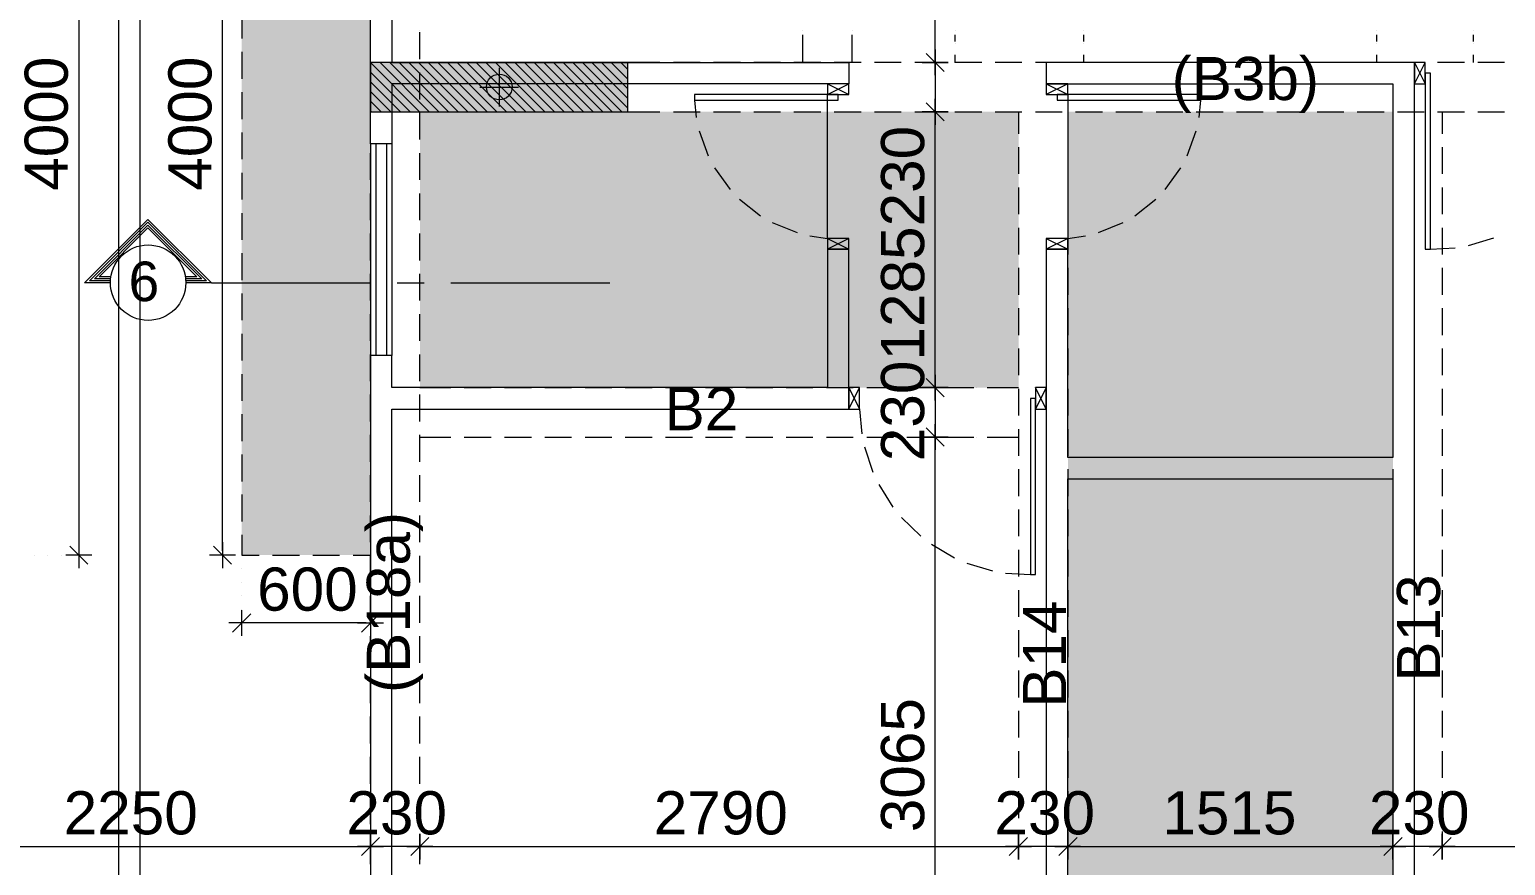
# Model space of a CAD drawing. Header units: millimetres. Extents: x -1303 to 98744, y -1303 to 90097.
# Drawn here: x 64120 to 70999, y 48592 to 52485 of the extents above; entities that cross this region are included whole.
import ezdxf

# ---------------------------------------------------------------- set-up
doc = ezdxf.new("R2010")
doc.units = ezdxf.units.MM
doc.layers.add('PDF_Geometry', color=7, linetype='Continuous')
doc.layers.add('PDF_Text', color=7, linetype='Continuous')
doc.layers.add('PDF_Solid Fills', color=192, linetype='Continuous', true_color=0xc2c0c0c0)
doc.styles.add('PDF ArialMT', font='arial.ttf')
doc.styles.get("Standard").update_dxf_attribs({"font": 'arial.ttf'})

msp = doc.modelspace()

# ---------------------------------------------------------------- linework, layer by layer
at = {"layer": 'PDF_Geometry', "color": 122, "lineweight": 0, "true_color": 0x00b88a}
for points in [[(68340.73921, 52371.97173), (68340.73921, 52352.50857), (68340.73921, 58257.11924), (68340.73921, 58237.65195)], [(68340.73921, 52332.19829), (68340.73921, 52102.00405)], [(68340.73921, 50857.10142), (68340.73921, 50837.63826), (68340.73921, 52082.54089), (68340.73921, 52062.2306)], [(68340.73921, 50817.32798), (68340.73921, 50587.13374)], [(68340.73921, 47542.16144), (68340.73921, 50567.67058), (68340.73921, 50547.36029)], [(63499.07747, 48679.58279), (63478.76718, 48679.58279), (65688.44342, 48679.58279), (65668.98026, 48679.58279)], [(65938.94794, 48679.58279), (65708.75783, 48679.58279)], [(65978.72552, 48679.58279), (65959.25823, 48679.58279), (68708.87808, 48679.58279), (68688.56367, 48679.58279)], [(68958.53548, 48679.58279), (68729.18423, 48679.58279)], [(68999.15605, 48679.58279), (68978.84163, 48679.58279), (70453.94264, 48679.58279), (70433.62822, 48679.58279)], [(70703.60003, 48679.58279), (70474.24879, 48679.58279)], [(70744.22059, 48679.58279), (70723.90618, 48679.58279), (73773.96121, 48679.58279), (73753.6468, 48679.58279)]]:
    msp.add_lwpolyline(points, dxfattribs=at)
at = {"layer": 'PDF_Geometry', "color": 222, "lineweight": 0, "true_color": 0xb8008a}
for points in [[(64349.60522, 54017.17497), (64349.60522, 50057.35146)], [(65019.02638, 50057.35146), (65019.02638, 54017.17497)], [(64307.2904, 50079.35598), (64391.92003, 49994.72635)], [(64349.60522, 50097.12903), (64349.60522, 49976.95331)], [(64976.71157, 50079.35598), (65061.34119, 49994.72635)], [(65019.02638, 50097.12903), (65019.02638, 49976.95331)], [(64409.69307, 50037.04117), (64289.51735, 50037.04117)], [(65079.11011, 50037.04117), (64958.93852, 50037.04117)], [(65151.0453, 49763.68913), (65066.41567, 49679.05951)], [(65108.73048, 49661.28646), (65108.73048, 49781.46218)], [(65666.44302, 49679.05951), (65751.07265, 49763.68913)], [(65708.75783, 49781.46218), (65708.75783, 49661.28646)], [(65168.81834, 49721.37432), (65048.64675, 49721.37432)], [(65688.44342, 49721.37432), (65129.04489, 49721.37432)], [(65648.66998, 49721.37432), (65768.84157, 49721.37432)]]:
    msp.add_lwpolyline(points, dxfattribs=at)
at = {"layer": 'PDF_Geometry', "color": 9, "lineweight": 0, "true_color": 0xc0c0c0}
for points in [[(64534.09614, 54037.48526), (64534.09614, 46692.48082)], [(64633.96158, 54037.48526), (64633.96158, 46692.48082)], [(70574.11009, 48162.49495), (70574.11009, 52332.19829), (68858.67418, 52332.19829), (68858.67418, 52232.33285), (70474.24879, 52232.33285), (70474.24879, 50492.35104), (68958.53548, 50492.35104), (68958.53548, 51462.20325)], [(70574.11009, 52332.19829), (70624.04488, 52232.33285)], [(70574.11009, 52232.33285), (70624.04488, 52332.19829)], [(67756.79479, 51523.98536), (67838.88305, 51512.13803), (67838.88305, 52182.40219), (67938.74848, 52232.33285)], [(67838.88305, 52232.33285), (67938.74848, 52182.40219)], [(68858.67418, 52232.33285), (68958.53548, 52182.40219), (68958.53548, 51512.13803), (69040.62788, 51523.98536)], [(68958.53548, 52232.33285), (68858.67418, 52182.40219)], [(67218.54954, 52157.0133), (67227.01251, 52074.92505)], [(69570.40603, 52074.92505), (69578.86899, 52157.0133)], [(67240.55407, 52013.99007), (67282.86888, 51896.35571)], [(69514.55378, 51896.35571), (69557.71158, 52013.99007)], [(65708.75783, 51952.21209), (65708.75783, 50967.11994), (65708.75783, 47292.50405), (66908.80428, 47292.50405), (66908.80428, 47392.36535), (65808.61914, 47392.36535), (65808.61914, 50717.46254), (67938.74848, 50717.46254), (67988.67914, 50817.32798)], [(65734.14672, 51952.21209), (65734.14672, 50967.11994)], [(65784.07738, 51952.21209), (65784.07738, 50967.11994)], [(65808.61914, 51952.21209), (65808.61914, 50967.11994)], [(67312.48925, 51841.34646), (67385.26743, 51740.63802)], [(69412.14698, 51740.63802), (69485.7764, 51841.34646)], [(67428.42936, 51694.93472), (67526.60055, 51617.92506)], [(69270.81384, 51617.92506), (69368.98917, 51694.93472)], [(67580.76269, 51586.61045), (67696.70693, 51539.21703)], [(69101.55459, 51539.21703), (69216.65584, 51586.61045)], [(67938.74848, 50717.46254), (67938.74848, 51462.20325), (67838.88305, 51462.20325), (67838.88305, 50817.32798), (65808.61914, 50817.32798), (65808.61914, 50967.11994), (65708.75783, 50967.11994)], [(67938.74848, 51512.13803), (67838.88305, 51462.20325)], [(67838.88305, 51512.13803), (67938.74848, 51462.20325)], [(68858.67418, 51512.13803), (68958.53548, 51462.20325), (68858.67418, 51462.20325), (68858.67418, 47392.36535), (68708.87808, 47392.36535), (68708.87808, 47292.50405), (68958.53548, 47292.50405), (69331.74883, 47292.50405), (69331.74883, 47392.36535), (68958.53548, 47392.36535), (68958.53548, 50392.4856), (70474.24879, 50392.4856), (70474.24879, 48162.49495), (70574.11009, 48162.49495), (70474.24879, 48112.5643)], [(68958.53548, 51512.13803), (68858.67418, 51462.20325)], [(70648.59078, 51462.20325), (70763.68376, 51468.9761)], [(70825.46174, 51479.12918), (70944.79447, 51514.67527)], [(67938.74848, 50817.32798), (67988.67914, 50717.46254), (67998.83222, 50602.36955)], [(68858.67418, 50817.32798), (68808.73939, 50717.46254)], [(68858.67418, 50717.46254), (68808.73939, 50817.32798)], [(68011.52666, 50541.43457), (68050.46125, 50422.95309)], [(68077.53611, 50366.24959), (68143.55384, 50260.46256)], [(68183.32315, 50212.22615), (68273.03551, 50125.05516)], [(68322.96203, 50087.81894), (68430.44331, 50024.34672)], [(68487.9898, 49999.80496), (68607.32253, 49964.25887)], [(68669.10051, 49953.25867), (68784.19349, 49947.33294)]]:
    msp.add_lwpolyline(points, dxfattribs=at)
at = {"layer": 'PDF_Geometry', "lineweight": 0}
for points in [[(65108.73048, 52568.31412), (65108.73048, 52443.90692)], [(65708.75783, 52482.83737), (65708.75783, 52482.83737)], [(65708.75783, 52482.83737), (65708.75783, 52482.83737)], [(65708.75783, 52421.0594), (65708.75783, 52421.0594)], [(65708.75783, 52421.0594), (65708.75783, 52421.0594)], [(65938.94794, 52482.83737), (65938.94794, 52482.83737)], [(65938.94794, 52482.83737), (65938.94794, 52482.83737)], [(65938.94794, 52421.0594), (65938.94794, 52421.0594)], [(65938.94794, 52421.0594), (65938.94794, 52421.0594)], [(67723.78593, 52482.83737), (67723.78593, 52482.83737)], [(67723.78593, 52482.83737), (67723.78593, 52482.83737)], [(67723.78593, 52421.0594), (67723.78593, 52421.0594)], [(67723.78593, 52421.0594), (67723.78593, 52421.0594)], [(67953.98017, 52482.83737), (67953.98017, 52482.83737)], [(67953.98017, 52482.83737), (67953.98017, 52482.83737)], [(67953.98017, 52421.0594), (67953.98017, 52421.0594)], [(67953.98017, 52421.0594), (67953.98017, 52421.0594)], [(68433.8318, 52482.83737), (68433.8318, 52482.83737)], [(68433.8318, 52482.83737), (68433.8318, 52482.83737)], [(68433.8318, 52421.0594), (68433.8318, 52421.0594)], [(68433.8318, 52421.0594), (68433.8318, 52421.0594)], [(69033.85089, 52482.83737), (69033.85089, 52482.83737)], [(69033.85089, 52482.83737), (69033.85089, 52482.83737)], [(69033.85089, 52421.0594), (69033.85089, 52421.0594)], [(69033.85089, 52421.0594), (69033.85089, 52421.0594)], [(70398.93338, 52482.83737), (70398.93338, 52482.83737)], [(70398.93338, 52482.83737), (70398.93338, 52482.83737)], [(70398.93338, 52421.0594), (70398.93338, 52421.0594)], [(70398.93338, 52421.0594), (70398.93338, 52421.0594)], [(70849.15637, 52482.83737), (70849.15637, 52482.83737)], [(70849.15637, 52482.83737), (70849.15637, 52482.83737)], [(70849.15637, 52421.0594), (70849.15637, 52421.0594)], [(70849.15637, 52421.0594), (70849.15637, 52421.0594)], [(65108.73048, 52381.28181), (65108.73048, 52256.03163)], [(65708.75783, 52332.19829), (65708.75783, 52332.19829)], [(65708.75783, 52332.19829), (65708.75783, 52332.19829)], [(65708.75783, 52331.35116), (65938.10082, 52102.00405)], [(65708.75783, 52286.49911), (65893.24877, 52102.00405)], [(65753.60989, 52332.19829), (65982.957, 52102.00405)], [(65798.46194, 52332.19829), (66027.80904, 52102.00405)], [(65843.31812, 52332.19829), (66072.66523, 52102.00405)], [(65888.17016, 52332.19829), (66117.51728, 52102.00405)], [(65933.02634, 52332.19829), (66163.21645, 52102.00405)], [(65938.94794, 52332.19829), (65938.94794, 52332.19829)], [(65938.94794, 52332.19829), (65938.94794, 52332.19829)], [(65977.87839, 52332.19829), (66208.07263, 52102.00405)], [(66022.73045, 52332.19829), (66252.92468, 52102.00405)], [(66067.58663, 52332.19829), (66297.77673, 52102.00405)], [(66112.43867, 52332.19829), (66342.63291, 52102.00405)], [(66157.29485, 52332.19829), (66387.48496, 52102.00405)], [(66202.1469, 52332.19829), (66432.34114, 52102.00405)], [(66246.99896, 52332.19829), (66477.19319, 52102.00405)], [(66291.85514, 52332.19829), (66522.04524, 52102.00405)], [(66336.70718, 52332.19829), (66566.90142, 52102.00405)], [(66381.56336, 52332.19829), (66611.75347, 52102.00405)], [(66426.41541, 52332.19829), (66656.60965, 52102.00405)], [(66471.26747, 52332.19829), (66701.4617, 52102.00405)], [(66516.12365, 52332.19829), (66746.31375, 52102.00405)], [(66561.82282, 52332.19829), (66791.16993, 52102.00405)], [(66606.67487, 52332.19829), (66836.02198, 52102.00405)], [(66651.53105, 52332.19829), (66880.87816, 52102.00405)], [(66696.38309, 52332.19829), (66908.80428, 52119.7771)], [(66741.23927, 52332.19829), (66908.80428, 52164.62915)], [(66786.09133, 52332.19829), (66908.80428, 52209.48533)], [(66830.94338, 52332.19829), (66908.80428, 52254.33737)], [(66875.79956, 52332.19829), (66908.80428, 52299.19356)], [(67723.78593, 52332.19829), (67723.78593, 52332.19829)], [(67723.78593, 52332.19829), (67723.78593, 52332.19829)], [(67953.98017, 52332.19829), (67953.98017, 52332.19829)], [(67953.98017, 52332.19829), (67953.98017, 52332.19829)], [(68355.97089, 52332.19829), (68355.97089, 52332.19829)], [(68355.97089, 52332.19829), (68355.97089, 52332.19829)], [(68433.8318, 52332.19829), (68433.8318, 52332.19829)], [(68433.8318, 52332.19829), (68433.8318, 52332.19829)], [(68433.8318, 52332.19829), (68433.8318, 52332.19829)], [(68433.8318, 52332.19829), (68433.8318, 52332.19829)], [(69033.85089, 52332.19829), (69033.85089, 52332.19829)], [(69033.85089, 52332.19829), (69033.85089, 52332.19829)], [(70398.93338, 52332.19829), (70398.93338, 52332.19829)], [(70398.93338, 52332.19829), (70398.93338, 52332.19829)], [(70849.15637, 52332.19829), (70849.15637, 52332.19829)], [(70849.15637, 52332.19829), (70849.15637, 52332.19829)], [(65708.75783, 52241.64293), (65848.39672, 52102.00405)], [(65108.73048, 52193.40652), (65108.73048, 52068.1522)], [(65708.75783, 52196.79089), (65803.54054, 52102.00405)], [(65708.75783, 52151.93471), (65758.68849, 52102.00405)], [(65708.75783, 52107.08265), (65713.83231, 52102.00405)], [(68355.97089, 52102.00405), (68355.97089, 52102.00405)], [(68355.97089, 52102.00405), (68355.97089, 52102.00405)], [(68433.8318, 52102.00405), (68433.8318, 52102.00405)], [(68433.8318, 52102.00405), (68433.8318, 52102.00405)], [(65108.73048, 52006.37423), (65108.73048, 51881.1199)], [(65108.73048, 51818.4948), (65108.73048, 51693.24461)], [(65108.73048, 51630.61951), (65108.73048, 51506.21231)], [(65108.73048, 51443.58721), (65108.73048, 51318.33289)], [(65108.73048, 51255.70778), (65108.73048, 51131.30471)], [(65108.73048, 51068.67549), (65108.73048, 50943.42529)], [(65108.73048, 50880.8002), (65108.73048, 50756.39299)], [(68340.73921, 50817.32798), (68340.73921, 50817.32798)], [(68340.73921, 50817.32798), (68340.73921, 50817.32798)], [(68410.13716, 50817.32798), (68410.13716, 50817.32798)], [(68410.13716, 50817.32798), (68410.13716, 50817.32798)], [(68471.91513, 50817.32798), (68471.91513, 50817.32798)], [(68471.91513, 50817.32798), (68471.91513, 50817.32798)], [(68534.53609, 50817.32798), (68534.53609, 50817.32798)], [(68534.53609, 50817.32798), (68534.53609, 50817.32798)], [(68597.16533, 50817.32798), (68597.16533, 50817.32798)], [(68597.16533, 50817.32798), (68597.16533, 50817.32798)], [(68659.79456, 50817.32798), (68659.79456, 50817.32798)], [(68659.79456, 50817.32798), (68659.79456, 50817.32798)], [(68729.18423, 50817.32798), (68729.18423, 50817.32798)], [(68729.18423, 50817.32798), (68729.18423, 50817.32798)], [(65108.73048, 50693.7679), (65108.73048, 50568.5177)], [(68340.73921, 50587.13374), (68340.73921, 50587.13374)], [(68340.73921, 50587.13374), (68340.73921, 50587.13374)], [(68410.13716, 50587.13374), (68410.13716, 50587.13374)], [(68410.13716, 50587.13374), (68410.13716, 50587.13374)], [(68471.91513, 50587.13374), (68471.91513, 50587.13374)], [(68471.91513, 50587.13374), (68471.91513, 50587.13374)], [(68534.53609, 50587.13374), (68534.53609, 50587.13374)], [(68534.53609, 50587.13374), (68534.53609, 50587.13374)], [(68597.16533, 50587.13374), (68597.16533, 50587.13374)], [(68597.16533, 50587.13374), (68597.16533, 50587.13374)], [(68659.79456, 50587.13374), (68659.79456, 50587.13374)], [(68659.79456, 50587.13374), (68659.79456, 50587.13374)], [(68729.18423, 50587.13374), (68729.18423, 50587.13374)], [(68729.18423, 50587.13374), (68729.18423, 50587.13374)], [(65108.73048, 50505.88848), (65108.73048, 50380.63828)], [(65108.73048, 50318.8603), (65108.73048, 50193.60598)], [(65108.73048, 50130.98088), (65108.73048, 50037.04117), (65189.97574, 50037.04117)], [(64141.41551, 50037.04117), (64141.41551, 50037.04117)], [(64204.0406, 50037.04117), (64204.0406, 50037.04117)], [(64266.6657, 50037.04117), (64266.6657, 50037.04117)], [(64349.60522, 50037.04117), (64349.60522, 50037.04117)], [(65032.56382, 50037.04117), (65032.56382, 50037.04117)], [(65108.73048, 50037.04117), (65108.73048, 50037.04117)], [(65108.73048, 50037.04117), (65108.73048, 50037.04117)], [(65252.60085, 50037.04117), (65377.85517, 50037.04117)], [(65440.48027, 50037.04117), (65564.88747, 50037.04117)], [(65627.51257, 50037.04117), (65708.75783, 50037.04117)], [(65708.75783, 50037.04117), (65708.75783, 50037.04117)], [(65108.73048, 49972.72183), (65108.73048, 49972.72183)], [(65708.75783, 49972.72183), (65708.75783, 49972.72183)], [(65108.73048, 49910.94385), (65108.73048, 49910.94385)], [(65708.75783, 49910.94385), (65708.75783, 49910.94385)], [(65108.73048, 49848.31876), (65108.73048, 49848.31876)], [(65708.75783, 49848.31876), (65708.75783, 49848.31876)], [(65108.73048, 49785.69366), (65108.73048, 49785.69366)], [(65708.75783, 49785.69366), (65708.75783, 49785.69366)], [(65108.73048, 49721.37432), (65108.73048, 49721.37432)], [(65708.75783, 49721.37432), (65708.75783, 49721.37432)], [(65708.75783, 48679.58279), (65708.75783, 48679.58279)], [(65708.75783, 48679.58279), (65708.75783, 48679.58279)], [(65938.94794, 48679.58279), (65938.94794, 48679.58279)], [(65938.94794, 48679.58279), (65938.94794, 48679.58279)], [(68729.18423, 48679.58279), (68729.18423, 48679.58279)], [(68729.18423, 48679.58279), (68729.18423, 48679.58279)], [(68958.53548, 48679.58279), (68958.53548, 48679.58279)], [(68958.53548, 48679.58279), (68958.53548, 48679.58279)], [(70474.24879, 48679.58279), (70474.24879, 48679.58279)], [(70474.24879, 48679.58279), (70474.24879, 48679.58279)], [(70703.60003, 48679.58279), (70703.60003, 48679.58279)], [(70703.60003, 48679.58279), (70703.60003, 48679.58279)]]:
    msp.add_lwpolyline(points, dxfattribs=at)
at = {"layer": 'PDF_Geometry', "color": 9, "lineweight": 0, "true_color": 0xc0c0c0}
for points in [[(67938.74848, 52332.19829), (67938.74848, 52232.33285), (65808.61914, 52232.33285), (65808.61914, 51952.21209), (65708.75783, 51952.21209), (65708.75783, 52536.9995), (65808.61914, 52536.9995), (65808.61914, 52332.19829)], [(70574.11009, 52232.33285), (70624.04157, 52232.33285), (70624.04157, 52332.19581), (70574.11009, 52332.19581)], [(70624.04488, 51462.20325), (70648.58747, 51462.20325), (70648.58747, 52282.26435), (70624.04488, 52282.26435)], [(67838.88305, 52182.40219), (67938.74601, 52182.40219), (67938.74601, 52232.33367), (67838.88305, 52232.33367)], [(68858.67418, 52182.40219), (68958.53714, 52182.40219), (68958.53714, 52232.33367), (68858.67418, 52232.33367)], [(67218.54954, 52157.0133), (67888.81616, 52157.0133), (67888.81616, 52182.40219), (67218.54954, 52182.40219)], [(68908.6007, 52157.0133), (69578.86732, 52157.0133), (69578.86732, 52182.40219), (68908.6007, 52182.40219)], [(67838.88305, 51462.20325), (67938.74601, 51462.20325), (67938.74601, 51512.13473), (67838.88305, 51512.13473)], [(68858.67418, 51462.20325), (68958.53714, 51462.20325), (68958.53714, 51512.13473), (68858.67418, 51512.13473)], [(67938.74848, 50717.46254), (67988.67996, 50717.46254), (67988.67996, 50817.3255), (67938.74848, 50817.3255)], [(68784.19349, 49947.33294), (68808.73608, 49947.33294), (68808.73608, 50767.39404), (68784.19349, 50767.39404)], [(68808.73939, 50717.46254), (68858.67087, 50717.46254), (68858.67087, 50817.3255), (68808.73939, 50817.3255)]]:
    msp.add_lwpolyline(points, close=True, dxfattribs=at)
at = {"layer": 'PDF_Geometry', "color": 157, "lineweight": 0, "true_color": 0x3f5f7f}
for points in [[(65708.75783, 52347.42996), (65708.75783, 52472.68429)], [(65938.94794, 52347.42996), (65938.94794, 52472.68429)], [(67723.78593, 52332.19829), (67723.78593, 52460.83284)], [(67953.98017, 52332.19829), (67953.98017, 52460.83284)], [(65708.75783, 52159.55467), (65708.75783, 52284.80487)], [(65938.94794, 52159.55467), (65938.94794, 52284.80487)], [(67057.75325, 52332.19829), (66908.80428, 52332.19829)], [(67244.78555, 52332.19829), (67120.37835, 52332.19829)], [(67432.66084, 52332.19829), (67307.41065, 52332.19829)], [(67619.69314, 52332.19829), (67495.28594, 52332.19829)], [(67807.57256, 52332.19829), (67682.31824, 52332.19829)], [(67995.44785, 52332.19829), (67870.19767, 52332.19829)], [(68182.48016, 52332.19829), (68057.22996, 52332.19829)], [(68370.35958, 52332.19829), (68245.10939, 52332.19829)], [(68557.38775, 52332.19829), (68432.98054, 52332.19829)], [(68745.26717, 52332.19829), (68620.01698, 52332.19829)], [(68932.29534, 52332.19829), (68807.89641, 52332.19829)], [(69120.17477, 52332.19829), (68994.92457, 52332.19829)], [(69307.2112, 52332.19829), (69182.80399, 52332.19829)], [(69495.08235, 52332.19829), (69369.83216, 52332.19829)], [(69682.96178, 52332.19829), (69557.71158, 52332.19829)], [(69869.99821, 52332.19829), (69744.73975, 52332.19829)], [(70057.86937, 52332.19829), (69932.61918, 52332.19829)], [(70244.9058, 52332.19829), (70120.4986, 52332.19829)], [(70432.78523, 52332.19829), (70307.52676, 52332.19829)], [(70619.81339, 52332.19829), (70495.40619, 52332.19829)], [(70807.69281, 52332.19829), (70682.44263, 52332.19829)], [(70994.72099, 52332.19829), (70870.31378, 52332.19829)], [(65708.75783, 51972.52238), (65708.75783, 52096.92545)], [(65938.94794, 51972.52238), (65938.94794, 52096.92545)], [(66908.80428, 52102.00405), (67057.75325, 52102.00405)], [(67120.37835, 52102.00405), (67244.78555, 52102.00405)], [(67307.41065, 52102.00405), (67432.66084, 52102.00405)], [(67495.28594, 52102.00405), (67619.69314, 52102.00405)], [(67682.31824, 52102.00405), (67807.57256, 52102.00405)], [(67870.19767, 52102.00405), (67995.44785, 52102.00405)], [(68057.22996, 52102.00405), (68182.48016, 52102.00405)], [(68245.10939, 52102.00405), (68370.35958, 52102.00405)], [(68432.98054, 52102.00405), (68557.38775, 52102.00405)], [(68620.01698, 52102.00405), (68745.26717, 52102.00405)], [(68729.18423, 52102.00405), (68729.18423, 51999.60138)], [(68807.89641, 52102.00405), (68932.29534, 52102.00405)], [(68958.53548, 52102.00405), (68958.53548, 51999.60138)], [(68994.92457, 52102.00405), (69120.17477, 52102.00405)], [(69182.80399, 52102.00405), (69307.2112, 52102.00405)], [(69369.83216, 52102.00405), (69495.08235, 52102.00405)], [(69557.71158, 52102.00405), (69682.96178, 52102.00405)], [(69744.73975, 52102.00405), (69869.99821, 52102.00405)], [(69932.61918, 52102.00405), (70057.86937, 52102.00405)], [(70120.4986, 52102.00405), (70244.9058, 52102.00405)], [(70307.52676, 52102.00405), (70432.78523, 52102.00405)], [(70474.24879, 52102.00405), (70474.24879, 51999.60138)], [(70495.40619, 52102.00405), (70619.81339, 52102.00405)], [(70682.44263, 52102.00405), (70807.69281, 52102.00405)], [(70703.60003, 52102.00405), (70703.60003, 51999.60138)], [(70870.31378, 52102.00405), (70994.72099, 52102.00405)], [(68729.18423, 51936.97628), (68729.18423, 51812.5732)], [(68958.53548, 51936.97628), (68958.53548, 51812.5732)], [(70474.24879, 51936.97628), (70474.24879, 51812.5732)], [(70703.60003, 51936.97628), (70703.60003, 51812.5732)], [(65708.75783, 51784.64295), (65708.75783, 51909.89728)], [(65938.94794, 51784.64295), (65938.94794, 51909.89728)], [(68729.18423, 51749.94398), (68729.18423, 51624.69378)], [(68958.53548, 51749.94398), (68958.53548, 51624.69378)], [(70474.24879, 51749.94398), (70474.24879, 51624.69378)], [(70703.60003, 51749.94398), (70703.60003, 51624.69378)], [(65708.75783, 51597.61065), (65708.75783, 51722.01785)], [(65938.94794, 51597.61065), (65938.94794, 51722.01785)], [(65708.75783, 51409.73536), (65708.75783, 51534.98555)], [(65938.94794, 51409.73536), (65938.94794, 51534.98555)], [(68729.18423, 51562.06869), (68729.18423, 51437.66148)], [(68958.53548, 51562.06869), (68958.53548, 51437.66148)], [(70474.24879, 51562.06869), (70474.24879, 51437.66148)], [(70703.60003, 51562.06869), (70703.60003, 51437.66148)], [(65708.75783, 51222.70306), (65708.75783, 51347.11026)], [(65938.94794, 51222.70306), (65938.94794, 51347.11026)], [(68729.18423, 51375.03639), (68729.18423, 51249.78619)], [(68958.53548, 51375.03639), (68958.53548, 51249.78619)], [(70474.24879, 51375.03639), (70474.24879, 51249.78619)], [(70703.60003, 51375.03639), (70703.60003, 51249.78619)], [(68729.18423, 51187.15697), (68729.18423, 51061.90677)], [(68958.53548, 51187.15697), (68958.53548, 51061.90677)], [(70474.24879, 51187.15697), (70474.24879, 51061.90677)], [(70703.60003, 51187.15697), (70703.60003, 51061.90677)], [(65708.75783, 51034.82364), (65708.75783, 51160.07797)], [(65938.94794, 51034.82364), (65938.94794, 51160.07797)], [(65708.75783, 50846.94835), (65708.75783, 50972.19854)], [(65938.94794, 50846.94835), (65938.94794, 50972.19854)], [(68729.18423, 51000.12879), (68729.18423, 50874.87447)], [(68958.53548, 51000.12879), (68958.53548, 50874.87447)], [(70474.24879, 51000.12879), (70474.24879, 50874.87447)], [(70703.60003, 51000.12879), (70703.60003, 50874.87447)], [(65708.75783, 50659.91605), (65708.75783, 50785.16624)], [(65938.94794, 50817.32798), (66083.66543, 50817.32798)], [(65938.94794, 50659.91605), (65938.94794, 50785.16624)], [(66146.29052, 50817.32798), (66271.54485, 50817.32798)], [(66334.16995, 50817.32798), (66458.57302, 50817.32798)], [(66521.20225, 50817.32798), (66646.45244, 50817.32798)], [(66709.07754, 50817.32798), (66833.48475, 50817.32798)], [(66896.10984, 50817.32798), (67021.36004, 50817.32798)], [(67083.98926, 50817.32798), (67209.23946, 50817.32798)], [(67271.01743, 50817.32798), (67396.27176, 50817.32798)], [(67458.89685, 50817.32798), (67584.14705, 50817.32798)], [(67646.77627, 50817.32798), (67771.17935, 50817.32798)], [(67833.80445, 50817.32798), (67959.05877, 50817.32798)], [(68021.68387, 50817.32798), (68146.09107, 50817.32798)], [(68208.71203, 50817.32798), (68333.9705, 50817.32798)], [(68396.59146, 50817.32798), (68520.99866, 50817.32798)], [(68583.6279, 50817.32798), (68729.18423, 50817.32798)], [(68729.18423, 50812.24937), (68729.18423, 50686.99918)], [(68958.53548, 50812.24937), (68958.53548, 50686.99918)], [(70474.24879, 50812.24937), (70474.24879, 50686.99918)], [(70703.60003, 50812.24937), (70703.60003, 50686.99918)], [(65708.75783, 50472.03662), (65708.75783, 50597.29095)], [(65938.94794, 50472.03662), (65938.94794, 50597.29095)], [(65938.94794, 50587.13374), (66083.66543, 50587.13374)], [(66146.29052, 50587.13374), (66271.54485, 50587.13374)], [(66334.16995, 50587.13374), (66458.57302, 50587.13374)], [(66521.20225, 50587.13374), (66646.45244, 50587.13374)], [(66709.07754, 50587.13374), (66833.48475, 50587.13374)], [(66896.10984, 50587.13374), (67021.36004, 50587.13374)], [(67083.98926, 50587.13374), (67209.23946, 50587.13374)], [(67271.01743, 50587.13374), (67396.27176, 50587.13374)], [(67458.89685, 50587.13374), (67584.14705, 50587.13374)], [(67646.77627, 50587.13374), (67771.17935, 50587.13374)], [(67833.80445, 50587.13374), (67959.05877, 50587.13374)], [(68021.68387, 50587.13374), (68146.09107, 50587.13374)], [(68208.71203, 50587.13374), (68333.9705, 50587.13374)], [(68396.59146, 50587.13374), (68520.99866, 50587.13374)], [(68583.6279, 50587.13374), (68729.18423, 50587.13374)], [(68729.18423, 50624.36995), (68729.18423, 50499.96688)], [(68958.53548, 50624.36995), (68958.53548, 50499.96688)], [(70474.24879, 50624.36995), (70474.24879, 50499.96688)], [(70703.60003, 50624.36995), (70703.60003, 50499.96688)], [(68729.18423, 50437.34178), (68729.18423, 50312.08745)], [(68958.53548, 50437.34178), (68958.53548, 50312.08745)], [(70474.24879, 50437.34178), (70474.24879, 50312.08745)], [(70703.60003, 50437.34178), (70703.60003, 50312.08745)], [(65708.75783, 50285.00845), (65708.75783, 50409.41152)], [(65938.94794, 50285.00845), (65938.94794, 50409.41152)], [(65708.75783, 50097.12903), (65708.75783, 50222.37923)], [(65938.94794, 50097.12903), (65938.94794, 50222.37923)], [(68729.18423, 50249.46236), (68729.18423, 50125.05516)], [(68958.53548, 50249.46236), (68958.53548, 50125.05516)], [(70474.24879, 50249.46236), (70474.24879, 50125.05516)], [(70703.60003, 50249.46236), (70703.60003, 50125.05516)], [(65708.75783, 49910.09673), (65708.75783, 50034.50394)], [(65938.94794, 49910.09673), (65938.94794, 50034.50394)], [(68729.18423, 50062.43005), (68729.18423, 49937.17987)], [(68958.53548, 50062.43005), (68958.53548, 49937.17987)], [(70474.24879, 50062.43005), (70474.24879, 49937.17987)], [(70703.60003, 50062.43005), (70703.60003, 49937.17987)], [(68729.18423, 49874.55476), (68729.18423, 49750.14756)], [(68958.53548, 49874.55476), (68958.53548, 49750.14756)], [(70474.24879, 49874.55476), (70474.24879, 49750.14756)], [(70703.60003, 49874.55476), (70703.60003, 49750.14756)], [(65708.75783, 49722.22144), (65708.75783, 49847.47163)], [(65938.94794, 49722.22144), (65938.94794, 49847.47163)], [(68729.18423, 49687.52247), (68729.18423, 49562.26814)], [(68958.53548, 49687.52247), (68958.53548, 49562.26814)], [(70474.24879, 49687.52247), (70474.24879, 49562.26814)], [(70703.60003, 49687.52247), (70703.60003, 49562.26814)], [(65708.75783, 49535.18914), (65708.75783, 49659.59221)], [(65938.94794, 49535.18914), (65938.94794, 49659.59221)], [(65708.75783, 49347.30971), (65708.75783, 49472.56404)], [(65938.94794, 49347.30971), (65938.94794, 49472.56404)], [(68729.18423, 49499.64304), (68729.18423, 49374.39285)], [(68958.53548, 49499.64304), (68958.53548, 49374.39285)], [(70474.24879, 49499.64304), (70474.24879, 49374.39285)], [(70703.60003, 49499.64304), (70703.60003, 49374.39285)], [(65708.75783, 49159.43442), (65708.75783, 49284.68462)], [(65938.94794, 49159.43442), (65938.94794, 49284.68462)], [(68729.18423, 49312.61075), (68729.18423, 49187.36055)], [(68958.53548, 49312.61075), (68958.53548, 49187.36055)], [(70474.24879, 49312.61075), (70474.24879, 49187.36055)], [(70703.60003, 49312.61075), (70703.60003, 49187.36055)], [(68729.18423, 49124.73545), (68729.18423, 48999.48113)], [(68958.53548, 49124.73545), (68958.53548, 48999.48113)], [(70474.24879, 49124.73545), (70474.24879, 48999.48113)], [(70703.60003, 49124.73545), (70703.60003, 48999.48113)], [(65708.75783, 48972.40213), (65708.75783, 49097.65232)], [(65938.94794, 48972.40213), (65938.94794, 49097.65232)], [(65708.75783, 48784.5227), (65708.75783, 48909.77702)], [(65938.94794, 48784.5227), (65938.94794, 48909.77702)], [(68729.18423, 48937.70315), (68729.18423, 48812.45295)], [(68958.53548, 48937.70315), (68958.53548, 48812.45295)], [(70474.24879, 48937.70315), (70474.24879, 48812.45295)], [(70703.60003, 48937.70315), (70703.60003, 48812.45295)], [(65708.75783, 48597.4904), (65708.75783, 48721.8976)], [(65938.94794, 48597.4904), (65938.94794, 48721.8976)], [(68729.18423, 48749.82373), (68729.18423, 48624.57353)], [(68958.53548, 48749.82373), (68958.53548, 48624.57353)], [(70474.24879, 48749.82373), (70474.24879, 48624.57353)], [(70703.60003, 48749.82373), (70703.60003, 48624.57353)]]:
    msp.add_lwpolyline(points, dxfattribs=at)
at = {"layer": 'PDF_Geometry', "color": 180, "lineweight": 0, "true_color": 0x4f14ff}
for points in [[(68433.8318, 52429.52236), (68433.8318, 52460.83284)], [(69033.85089, 52429.52236), (69033.85089, 52460.83284)], [(70398.93338, 52429.52236), (70398.93338, 52460.83284)], [(70849.15637, 52429.52236), (70849.15637, 52460.83284)], [(68433.8318, 52332.19829), (68433.8318, 52366.89726)], [(69033.85089, 52332.19829), (69033.85089, 52366.89726)], [(70398.93338, 52332.19829), (70398.93338, 52366.89726)], [(70849.15637, 52332.19829), (70849.15637, 52366.89726)]]:
    msp.add_lwpolyline(points, dxfattribs=at)
at = {"layer": 'PDF_Geometry', "color": 122, "lineweight": 0, "true_color": 0x00b88a}
for points in [[(68383.05402, 52289.88348), (68298.4244, 52374.5131)], [(68340.73921, 52272.11043), (68340.73921, 52392.28614)], [(68280.64722, 52332.19829), (68400.82294, 52332.19829)], [(68298.4244, 52144.31886), (68383.05402, 52059.68923)], [(68340.73921, 52162.09191), (68340.73921, 52041.91619)], [(68400.82294, 52102.00405), (68280.64722, 52102.00405)], [(68383.05402, 50775.01317), (68298.4244, 50859.64279)], [(68340.73921, 50757.24012), (68340.73921, 50877.41583)], [(68280.64722, 50817.32798), (68400.82294, 50817.32798)], [(68298.4244, 50629.44855), (68383.05402, 50544.81892)], [(68340.73921, 50647.2216), (68340.73921, 50527.04588)], [(68400.82294, 50587.13374), (68280.64722, 50587.13374)], [(65751.07265, 48721.8976), (65666.44302, 48637.26798)], [(65708.75783, 48619.49493), (65708.75783, 48739.67066)], [(65896.63312, 48637.26798), (65981.26275, 48721.8976)], [(65938.94794, 48739.67066), (65938.94794, 48619.49493)], [(68771.49905, 48721.8976), (68686.02643, 48637.26798)], [(68729.18423, 48619.49493), (68729.18423, 48739.67066)], [(68916.22067, 48637.26798), (69001.69329, 48721.8976)], [(68958.53548, 48739.67066), (68958.53548, 48619.49493)], [(70516.5636, 48721.8976), (70431.09098, 48637.26798)], [(70474.24879, 48619.49493), (70474.24879, 48739.67066)], [(70661.28522, 48637.26798), (70745.91485, 48721.8976)], [(70703.60003, 48739.67066), (70703.60003, 48619.49493)], [(65768.84157, 48679.58279), (65648.66998, 48679.58279)], [(65878.86008, 48679.58279), (65999.0358, 48679.58279)], [(68789.27623, 48679.58279), (68669.10051, 48679.58279)], [(68898.44349, 48679.58279), (69018.61922, 48679.58279)], [(70533.48952, 48679.58279), (70414.16505, 48679.58279)], [(70643.50804, 48679.58279), (70763.68376, 48679.58279)]]:
    msp.add_lwpolyline(points, close=True, dxfattribs=at)
at = {"layer": 'PDF_Geometry', "color": 5, "lineweight": 0}
msp.add_lwpolyline([(65708.75783, 52102.00405), (66908.80596, 52102.00405), (66908.80596, 52332.19664), (65708.75783, 52332.19664)], close=True, dxfattribs=at)
msp.add_lwpolyline([(65708.75783, 52102.00405), (66908.80596, 52102.00405), (66908.80596, 52332.19664), (65708.75783, 52332.19664)], close=True, dxfattribs=at)
at = {"layer": 'PDF_Geometry', "color": 20, "lineweight": 0, "true_color": 0xff4405}
for points in [[(66308.78106, 52307.65652), (66308.78106, 52127.39293)], [(66219.07283, 52217.10117), (66398.48929, 52217.10117)]]:
    msp.add_lwpolyline(points, dxfattribs=at)
at = {"layer": 'PDF_Geometry', "color": 1, "lineweight": 0}
for points in [[(64496.01281, 51305.63844), (64376.68422, 51305.63844), (64672.04491, 51600.99914), (64967.40149, 51305.63844), (64848.07288, 51305.63844)], [(64496.01281, 51314.94852), (64399.53587, 51314.94852), (64672.04491, 51587.45758), (64944.54983, 51314.94852), (64848.07288, 51314.94852)], [(64496.01281, 51324.25861), (64422.38751, 51324.25861), (64672.04491, 51574.76313), (64922.54531, 51324.25861), (64848.07288, 51324.25861)], [(64496.01281, 51333.5687), (64444.38792, 51333.5687), (64672.04491, 51561.22156), (64899.69779, 51333.5687), (64848.07288, 51333.5687)], [(64967.40149, 51305.63844), (65707.91072, 51305.63844)], [(65833.1609, 51305.63844), (65958.41523, 51305.63844)], [(66082.8183, 51305.63844), (66824.17466, 51305.63844)]]:
    msp.add_lwpolyline(points, dxfattribs=at)
at = {"layer": 'PDF_Geometry', "color": 7, "lineweight": 0, "true_color": 0xffffff}
msp.add_circle((66309.27021, 52217.7112), 59.9861, dxfattribs=at)
at = {"layer": 'PDF_Geometry', "color": 20, "lineweight": 0, "true_color": 0xff4405}
msp.add_circle((66309.26937, 52217.69692), 59.98525, dxfattribs=at)
at = {"layer": 'PDF_Geometry', "color": 1, "lineweight": 0}
msp.add_circle((64672.53222, 51306.25385), 175.75494, dxfattribs=at)
at = {"layer": 'PDF_Solid Fills', "color": 254, "lineweight": 0, "true_color": 0x00007f}
msp.add_solid([(65109.23875, 54037.73733), (65109.23875, 50037.71886), (65709.26198, 54037.73733), (65709.26198, 50037.71886)], dxfattribs=at)
at = {"layer": 'PDF_Solid Fills', "lineweight": 0}
msp.add_solid([(65709.26198, 52332.70656), (65709.26198, 52102.68174), (66909.31256, 52332.70656), (66909.31256, 52102.68174)], dxfattribs=at)
at = {"layer": 'PDF_Solid Fills', "color": 43, "lineweight": 0, "true_color": 0x00007f}
for points in [[(68729.27515, 50817.74947), (68729.27515, 52102.68174), (65939.28679, 50817.74947), (65939.28679, 52102.68174)], [(68959.29583, 47522.69415), (68959.29583, 52102.68174), (70474.24879, 47522.69415), (70474.24879, 52102.68174)]]:
    msp.add_solid(points, dxfattribs=at)
at = {"layer": 'PDF_Solid Fills', "color": 1, "lineweight": 0}
msp.add_solid([(66855.48927, 51306.23349), (66855.48927, 51461.27348), (66793.53774, 51306.23349), (66793.53774, 51461.27348)], dxfattribs=at)

# ---------------------------------------------------------------- texts
at = {"layer": 'PDF_Text', "char_height": 201.084641, "attachment_point": 4, "rotation": 90, "style": 'PDF ArialMT'}
for s, insert in [('4000', (64199.22925, 51734.36793)), ('4000', (64868.79337, 51734.36793)), ('2301285230', (68190.28666, 50474.61763)), ('3065', (68190.28666, 48746.5504))]:
    msp.add_mtext(s, dxfattribs=dict(at, insert=insert))
at = {"layer": 'PDF_Text', "color": 6, "char_height": 201.084641, "attachment_point": 4, "style": 'PDF ArialMT'}
for s, insert in [('(B3b)', (69442.6437, 52227.13533)), ('B2', (67079.59599, 50718.80595))]:
    msp.add_mtext(s, dxfattribs=dict(at, insert=insert))
at = {"layer": 'PDF_Text', "insert": (64581.42499, 51310.90771), "char_height": 184.25244, "attachment_point": 4}
msp.add_mtext('6', dxfattribs=at)
at = {"layer": 'PDF_Text', "color": 6, "char_height": 201.084641, "attachment_point": 4, "rotation": 90, "style": 'PDF ArialMT'}
for s, insert in [('(B18a)', (65822.42634, 49394.99585)), ('B13', (70594.63328, 49447.39648)), ('B14', (68850.57424, 49326.1428))]:
    msp.add_mtext(s, dxfattribs=dict(at, insert=insert))
at = {"layer": 'PDF_Text', "char_height": 201.084641, "attachment_point": 4, "style": 'PDF ArialMT'}
for s, insert in [('600', (65180.68109, 49877.4622)), ('2250', (64279.14312, 48835.41366)), ('230', (65596.79971, 48835.41366)), ('2790', (67029.25299, 48835.41366)), ('230', (68616.91941, 48835.41366)), ('1515', (69399.64875, 48835.41366)), ('230', (70361.98575, 48835.41366))]:
    msp.add_mtext(s, dxfattribs=dict(at, insert=insert))

doc.saveas('drawing.dxf')
